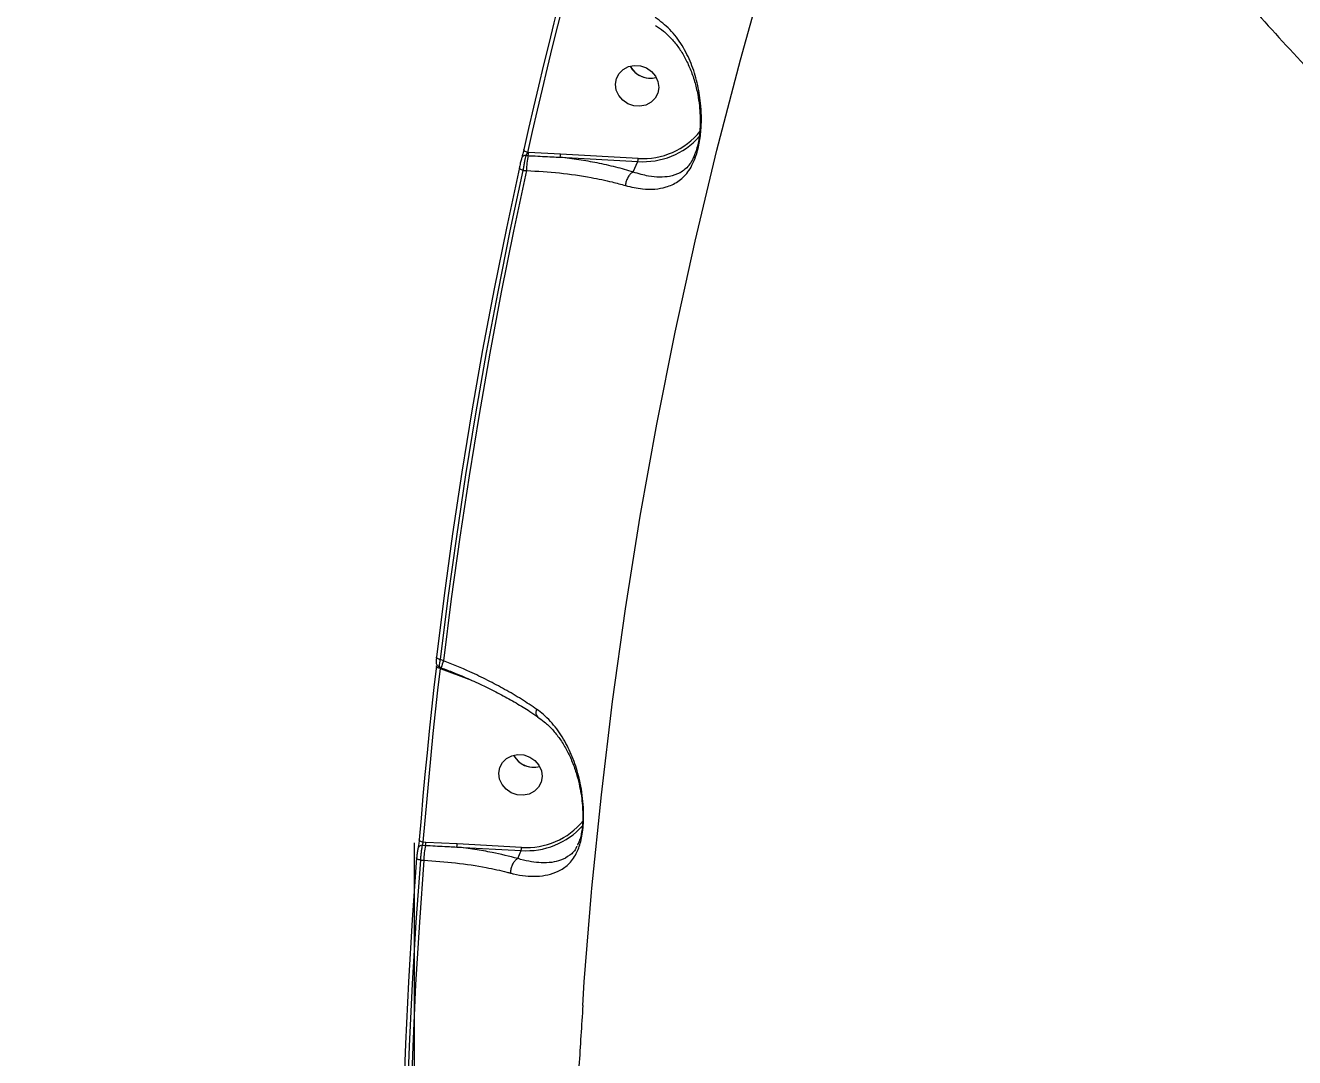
# Model space of a CAD drawing. Header units: millimetres. Extents: x -6328 to 5334, y -5037 to 4112.
# Drawn here: x -3619 to -3359.1, y 716.3 to 927.7 of the extents above; entities that cross this region are included whole.
import ezdxf

# ---------------------------------------------------------------- set-up
doc = ezdxf.new("R2010")
doc.units = ezdxf.units.MM
for name, color, linetype in [('DIKOM_ОБЪЕКТ', 7, 'Continuous'), ('DIKOM_РАЗМЕР_ЗОНА', 7, 'Continuous'), ('DIKOM_РАЗМЕР_ОБЪЕКТА', 7, 'Continuous')]:
    doc.layers.add(name, color=color, linetype=linetype)
doc.styles.add('style1', font='arial.ttf', dxfattribs={"width": 0.8})
doc.dimstyles.new('1-50', dxfattribs={"dimtxt": 300, "dimasz": 200, "dimexe": 100, "dimexo": 0, "dimgap": 100, "dimtad": 1, "dimtxsty": 'style1', "dimcen": 200, "dimclrd": 7, "dimclre": 7, "dimclrt": 7, "dimadec": 1, "dimazin": 2, "dimtfac": 1, "dimtmove": 0, "dimatfit": 2, "dimfxl": 0, "dimlwd": 25, "dimlwe": 18, "dimarcsym": 0})

# ---------------------------------------------------------------- blocks, each defined once
blk = doc.blocks.new('*D0')
at = {"layer": 'Defpoints', "color": 0, "transparency": 16777216}
for p in [(-3539.45, 760.32), (3333.52, 448.13), (3333.52, -4437.11)]:
    blk.add_point(p, dxfattribs=at)
at = {"layer": 'DIKOM_РАЗМЕР_ОБЪЕКТА', "color": 7, "lineweight": 18, "transparency": 16777216}
for p, q in [((-3539.45, 760.32), (-3539.45, -4537.11)), ((3333.52, 448.13), (3333.52, -4537.11))]:
    blk.add_line(p, q, dxfattribs=at)
at = {"layer": 'DIKOM_РАЗМЕР_ОБЪЕКТА', "color": 7, "lineweight": 25, "transparency": 16777216}
blk.add_line((-3339.45, -4437.11), (3133.52, -4437.11), dxfattribs=at)
at = {"layer": 'DIKOM_РАЗМЕР_ОБЪЕКТА', "color": 7, "transparency": 16777216}
for points in [[(-3339.45, -4403.77), (-3339.45, -4470.44), (-3539.45, -4437.11)], [(3133.52, -4403.77), (3133.52, -4470.44), (3333.52, -4437.11)]]:
    blk.add_solid(points, dxfattribs=at)
at = {"layer": 'DIKOM_РАЗМЕР_ОБЪЕКТА', "color": 7, "transparency": 16777216, "insert": (-102.96, -4183.94), "char_height": 300, "attachment_point": 5, "style": 'style1'}
blk.add_mtext('6900', dxfattribs=at)
blk = doc.blocks.new('*D2')
at = {"layer": 'Defpoints', "color": 0, "transparency": 16777216}
for p in [(-5303.77, 2121.42), (-1621.11, 2121.42), (560.33, -2395.62)]:
    blk.add_point(p, dxfattribs=at)
at = {"layer": 'DIKOM_РАЗМЕР_ОБЪЕКТА', "color": 7, "lineweight": 18, "transparency": 16777216}
for p, q in [((-1621.11, 2121.42), (-5403.77, 2121.42)), ((560.33, -2395.62), (-5403.77, -2395.62))]:
    blk.add_line(p, q, dxfattribs=at)
at = {"layer": 'DIKOM_РАЗМЕР_ОБЪЕКТА', "color": 7, "lineweight": 25, "transparency": 16777216}
blk.add_line((-5303.77, -2195.62), (-5303.77, 1921.42), dxfattribs=at)
at = {"layer": 'DIKOM_РАЗМЕР_ОБЪЕКТА', "color": 7, "transparency": 16777216}
for points in [[(-5337.11, 1921.42), (-5270.44, 1921.42), (-5303.77, 2121.42)], [(-5337.11, -2195.62), (-5270.44, -2195.62), (-5303.77, -2395.62)]]:
    blk.add_solid(points, dxfattribs=at)
at = {"layer": 'DIKOM_РАЗМЕР_ОБЪЕКТА', "color": 7, "transparency": 16777216, "insert": (-5556.94, -137.1), "char_height": 300, "attachment_point": 5, "rotation": 90, "style": 'style1'}
blk.add_mtext('4500', dxfattribs=at)
blk = doc.blocks.new('*D3')
at = {"layer": 'Defpoints', "color": 0, "transparency": 16777216}
for p in [(-1814.92, 4111.71), (-5877.98, -3895.62), (33.33, -3895.62)]:
    blk.add_point(p, dxfattribs=at)
at = {"layer": 'DIKOM_РАЗМЕР_ЗОНА', "color": 7, "lineweight": 18, "transparency": 16777216}
for p, q in [((-1814.92, 4111.71), (-5977.98, 4111.71)), ((33.33, -3895.62), (-5977.98, -3895.62))]:
    blk.add_line(p, q, dxfattribs=at)
at = {"layer": 'DIKOM_РАЗМЕР_ЗОНА', "color": 7, "lineweight": 25, "transparency": 16777216}
blk.add_line((-5877.98, 3911.71), (-5877.98, -3695.62), dxfattribs=at)
at = {"layer": 'DIKOM_РАЗМЕР_ЗОНА', "color": 7, "transparency": 16777216}
for points in [[(-5911.31, 3911.71), (-5844.65, 3911.71), (-5877.98, 4111.71)], [(-5911.31, -3695.62), (-5844.65, -3695.62), (-5877.98, -3895.62)]]:
    blk.add_solid(points, dxfattribs=at)
at = {"layer": 'DIKOM_РАЗМЕР_ЗОНА', "color": 7, "transparency": 16777216, "insert": (-6131.15, 108.05), "char_height": 300, "attachment_point": 5, "rotation": 90, "style": 'style1'}
blk.add_mtext('8000', dxfattribs=at)

msp = doc.modelspace()

# ---------------------------------------------------------------- linework, layer by layer
at = {"layer": 'DIKOM_ОБЪЕКТ', "color": 7, "linetype": 'Continuous', "lineweight": 15}
for p, q in [((-3516.491, 901.044), (-3516.089, 901.022)), ((-3516.025, 901.634), (-3516.159, 901.641)), ((-3509.467, 901.319), (-3516.025, 901.634)), ((-3509.544, 900.671), (-3493.618, 899.813)), ((-3493.541, 900.461), (-3509.467, 901.319)), ((-3494.562, 897.667), (-3493.618, 899.813)), ((-3517.073, 898.002), (-3516.407, 897.966)), ((-3534.262, 796.311), (-3533.868, 796.163)), ((-3534.04, 796.006), (-3533.912, 795.959)), ((-3533.399, 797.581), (-3534.031, 797.817)), ((-3533.912, 795.959), (-3527.701, 793.597)), ((-3533.868, 796.163), (-3533.869, 796.165)), ((-3527.701, 793.597), (-3527.581, 793.552)), ((-3537.692, 759.801), (-3537.111, 759.77)), ((-3537.047, 760.381), (-3537.551, 760.409)), ((-3530.612, 760.074), (-3537.047, 760.381)), ((-3530.689, 759.425), (-3517.502, 758.714)), ((-3517.424, 759.363), (-3530.612, 760.074)), ((-3505.873, 760.166), (-3505.999, 759.845)), ((-3538.082, 756.749), (-3537.429, 756.713)), ((-3518.217, 757.086), (-3517.502, 758.714))]:
    msp.add_line(p, q, dxfattribs=at)
at = {"layer": 'DIKOM_ОБЪЕКТ', "color": 7, "linetype": 'Continuous', "lineweight": 15, "flags": 128}
for points in [[(-3503.093, 750.172), (-3503.016, 751.023), (-3501.091, 770.156), (-3498.802, 789.232), (-3496.147, 808.244), (-3493.129, 827.186), (-3489.747, 846.052), (-3486.004, 864.836), (-3481.901, 883.532), (-3477.438, 902.134), (-3472.617, 920.636), (-3467.44, 939.032), (-3461.908, 957.316), (-3456.024, 975.483), (-3449.788, 993.526), (-3443.203, 1011.441), (-3436.271, 1029.221), (-3432.039, 1039.597)], [(-3508.593, 936.854), (-3509.706, 932.546), (-3510.799, 928.233), (-3511.874, 923.914), (-3512.931, 919.591), (-3513.968, 915.262), (-3514.987, 910.928), (-3515.987, 906.589), (-3516.968, 902.245)], [(-3516.159, 901.641), (-3515.179, 905.981), (-3514.18, 910.316), (-3513.162, 914.647), (-3512.125, 918.972), (-3511.07, 923.292), (-3509.996, 927.607), (-3508.903, 931.917), (-3507.792, 936.221)], [(-3494.46, 911.23), (-3495.667, 911.654), (-3496.721, 912.374), (-3497.536, 913.333), (-3498.046, 914.451), (-3498.209, 915.638), (-3498.013, 916.799), (-3497.472, 917.84), (-3496.632, 918.675), (-3495.56, 919.238), (-3494.343, 919.482), (-3493.079, 919.388), (-3491.871, 918.964), (-3490.817, 918.243), (-3490.002, 917.285), (-3489.493, 916.167), (-3489.329, 914.979), (-3489.526, 913.818), (-3490.066, 912.778), (-3490.907, 911.943), (-3491.979, 911.38), (-3493.196, 911.136), (-3494.46, 911.23)], [(-3491.941, 916.959), (-3490.677, 916.865), (-3489.833, 916.996)], [(-3516.159, 901.641), (-3516.341, 901.695), (-3516.509, 901.761), (-3516.659, 901.836), (-3516.785, 901.917), (-3516.881, 902.002), (-3516.946, 902.087), (-3516.975, 902.169), (-3516.968, 902.245)], [(-3517.883, 898.602), (-3520.543, 886.187), (-3523.049, 873.735), (-3525.402, 861.248), (-3527.602, 848.726), (-3529.647, 836.173), (-3531.537, 823.588), (-3533.273, 810.975), (-3534.855, 798.334)], [(-3534.031, 797.817), (-3532.451, 810.447), (-3530.716, 823.05), (-3528.827, 835.624), (-3526.784, 848.168), (-3524.586, 860.679), (-3522.235, 873.156), (-3519.73, 885.597), (-3517.073, 898.002)], [(-3516.407, 897.966), (-3519.071, 885.537), (-3521.582, 873.071), (-3523.939, 860.569), (-3526.141, 848.033), (-3528.188, 835.464), (-3530.08, 822.865), (-3531.817, 810.237), (-3533.399, 797.581)], [(-3517.073, 898.002), (-3517.254, 898.055), (-3517.422, 898.12), (-3517.571, 898.194), (-3517.697, 898.275), (-3517.794, 898.359), (-3517.858, 898.443), (-3517.888, 898.525), (-3517.883, 898.602)], [(-3534.031, 797.817), (-3534.214, 797.855), (-3534.385, 797.905), (-3534.537, 797.965), (-3534.665, 798.033), (-3534.763, 798.107), (-3534.829, 798.183), (-3534.86, 798.26), (-3534.855, 798.334)], [(-3534.863, 796.524), (-3535.369, 792.08), (-3535.856, 787.634), (-3536.324, 783.185), (-3536.773, 778.733), (-3537.203, 774.278), (-3537.613, 769.82), (-3538.005, 765.359), (-3538.377, 760.896)], [(-3537.551, 760.409), (-3537.179, 764.868), (-3536.788, 769.325), (-3536.377, 773.779), (-3535.948, 778.23), (-3535.5, 782.679), (-3535.032, 787.124), (-3534.545, 791.567), (-3534.04, 796.006)], [(-3534.04, 796.006), (-3534.224, 796.044), (-3534.395, 796.093), (-3534.548, 796.153), (-3534.676, 796.222), (-3534.774, 796.295), (-3534.839, 796.372), (-3534.87, 796.449), (-3534.863, 796.524)], [(-3518.343, 770.132), (-3519.551, 770.556), (-3520.605, 771.276), (-3521.419, 772.234), (-3521.929, 773.353), (-3522.092, 774.54), (-3521.896, 775.701), (-3521.355, 776.741), (-3520.515, 777.577), (-3519.443, 778.139), (-3518.226, 778.384), (-3516.962, 778.29), (-3515.754, 777.866), (-3514.7, 777.145), (-3513.885, 776.187), (-3513.376, 775.069), (-3513.213, 773.881), (-3513.409, 772.72), (-3513.949, 771.68), (-3514.79, 770.845), (-3515.862, 770.282), (-3517.079, 770.038), (-3518.343, 770.132)], [(-3515.824, 775.86), (-3514.561, 775.767), (-3513.716, 775.898)], [(-3537.551, 760.409), (-3537.735, 760.44), (-3537.908, 760.485), (-3538.06, 760.54), (-3538.189, 760.603), (-3538.287, 760.673), (-3538.353, 760.748), (-3538.383, 760.823), (-3538.377, 760.896)], [(-3538.909, 757.232), (-3539.828, 744.552), (-3540.592, 731.854), (-3541.202, 719.139), (-3541.658, 706.409), (-3541.959, 693.665), (-3542.105, 680.91), (-3542.097, 668.144), (-3541.934, 655.369)], [(-3541.104, 654.97), (-3541.267, 667.734), (-3541.275, 680.49), (-3541.129, 693.235), (-3540.828, 705.968), (-3540.373, 718.688), (-3539.764, 731.392), (-3539, 744.079), (-3538.082, 756.749)], [(-3537.429, 756.713), (-3538.349, 744.018), (-3539.114, 731.305), (-3539.725, 718.574), (-3540.18, 705.828), (-3540.48, 693.069), (-3540.625, 680.297), (-3540.614, 667.516), (-3540.449, 654.725)], [(-3538.082, 756.749), (-3538.266, 756.78), (-3538.438, 756.823), (-3538.59, 756.878), (-3538.718, 756.941), (-3538.817, 757.01), (-3538.884, 757.084), (-3538.915, 757.158), (-3538.909, 757.232)], [(-3504.908, 727.018), (-3504.574, 731.837), (-3503.093, 750.172)]]:
    msp.add_lwpolyline(points, dxfattribs=at)
at = {"layer": 'DIKOM_ОБЪЕКТ', "color": 7, "linetype": 'Continuous', "lineweight": 15}
for centre, radius, start, end in [((-3490.99, 921.648), 4.785, 208.69742, 258.53706), ((-3490.984, 921.644), 4.788, 208.62396, 283.91136), ((-3492.536, 915.244), 15.47, 265.98737, 318.07425), ((-3492.543, 915.506), 15.078, 266.20309, 320.95716), ((-3516.598, 900.187), 0.864, 82.94217, 164.10324), ((-3504.395, 898.26), 12.016, 166.7074, 181.40195), ((-3518.428, 901.575), 2.403, 346.7074, 1.40195), ((-3511.552, 901.238), 2.087, 344.21229, 2.22185), ((-3495.626, 900.38), 2.087, 344.21287, 2.22147), ((-3519.917, 792.32), 14.472, 158.68219, 164.59324), ((-3514.873, 780.55), 4.785, 208.69742, 258.53706), ((-3514.867, 780.546), 4.788, 208.62187, 283.91343), ((-3516.428, 774.419), 15.089, 266.21272, 320.44327), ((-3516.42, 774.15), 15.474, 265.99224, 317.86837), ((-3537.797, 758.951), 0.857, 82.97793, 172.40586), ((-3525.417, 757.007), 12.016, 166.7074, 181.40195), ((-3539.449, 760.323), 2.403, 346.7074, 1.40195), ((-3532.697, 759.993), 2.087, 344.21229, 2.22185), ((-3519.51, 759.282), 2.087, 344.21287, 2.22147)]:
    msp.add_arc(centre, radius, start, end, dxfattribs=at)
for points, knots in [([(-2965.558, 810.796), (-2971.234, 812.548), (-2982.585, 816.052), (-2999.832, 821.91), (-3017.211, 828.207), (-3034.793, 835.013), (-3052.457, 842.284), (-3070.237, 850.043), (-3087.988, 858.239), (-3104.56, 866.316), (-3119.868, 874.142), (-3133.972, 881.659), (-3147.935, 889.415), (-3161.788, 897.429), (-3175.458, 905.666), (-3188.961, 914.141), (-3202.213, 922.807), (-3214.792, 931.378), (-3226.665, 939.798), (-3238.644, 948.625), (-3251.016, 958.144), (-3263.658, 968.354), (-3276.738, 979.459), (-3290.058, 991.449), (-3301.902, 1002.861), (-3311.641, 1012.829), (-3320.108, 1021.946), (-3328.577, 1031.632), (-3336.903, 1041.852), (-3345.148, 1052.787), (-3353.081, 1064.379), (-3359.847, 1075.557), (-3365.18, 1085.562), (-3369.339, 1094.437), (-3372.836, 1103.147), (-3375.651, 1111.655), (-3377.787, 1119.954), (-3379.219, 1128.011), (-3380.008, 1135.854), (-3379.943, 1140.855), (-3379.91, 1143.36)], [0, 0, 0, 0, 0.0277428, 0.0554856, 0.0835918, 0.1116979, 0.1402848, 0.1688716, 0.1978427, 0.2268138, 0.2503664, 0.2739191, 0.2976931, 0.3214671, 0.3455316, 0.3695961, 0.393891, 0.4181859, 0.4402547, 0.4623235, 0.4890861, 0.5158638, 0.5426264, 0.5757713, 0.6089163, 0.6309326, 0.652949, 0.6796477, 0.7063614, 0.7330602, 0.7661254, 0.7991906, 0.8241634, 0.8492229, 0.8742824, 0.8994293, 0.9244842, 0.9496267, 0.9747692, 1, 1, 1, 1]), ([(-3422.899, 1025.76), (-3422.584, 1024.31), (-3421.527, 1019.447), (-3418.606, 1010.782), (-3414.082, 999.61), (-3408.953, 989.236), (-3403.659, 979.818), (-3398.79, 971.907), (-3393.637, 964.159), (-3388.251, 956.582), (-3382.464, 948.931), (-3374.956, 939.557), (-3365.393, 928.428), (-3353.508, 915.66), (-3341.158, 903.322), (-3328.501, 891.458), (-3316.137, 880.52), (-3303.815, 870.164), (-3291.873, 860.576), (-3279.715, 851.229), (-3266.023, 841.128), (-3250.939, 830.514), (-3234.399, 819.455), (-3218.689, 809.445), (-3203.407, 800.134), (-3188.904, 791.659), (-3174.422, 783.534), (-3158.402, 774.902), (-3141.1, 766.017), (-3122.524, 756.978), (-3105.22, 748.997), (-3088.684, 741.754), (-3073.238, 735.321), (-3058.051, 729.31), (-3043.081, 723.695), (-3028.07, 718.351), (-3018.092, 715.065), (-3013.098, 713.421)], [0, 0, 0, 0, 0.0144718, 0.0485391, 0.0827126, 0.1187735, 0.1426499, 0.1665629, 0.1882447, 0.2099265, 0.231718, 0.2535095, 0.2893309, 0.3252754, 0.3602302, 0.3922148, 0.4242869, 0.4518443, 0.4794575, 0.5056644, 0.5319192, 0.5669316, 0.5989686, 0.631093, 0.6586948, 0.6863524, 0.7126009, 0.7388973, 0.7739972, 0.8061138, 0.8383179, 0.8659875, 0.8937129, 0.9200252, 0.9463853, 0.9731675, 1, 1, 1, 1]), ([(-3496.147, 894.886), (-3494.963, 894.61), (-3492.818, 894.11), (-3490.089, 894.118), (-3487.647, 894.548), (-3485.359, 895.59), (-3483.659, 897.162), (-3482.497, 899.003), (-3481.673, 900.887), (-3480.987, 903.48), (-3480.632, 906.437), (-3480.576, 909.224), (-3480.767, 912.352), (-3481.376, 915.973), (-3482.618, 919.936), (-3484.475, 923.64), (-3486.89, 926.92), (-3489.013, 928.537), (-3490.039, 929.319)], [0, 0, 0, 0, 0.0785517, 0.1424077, 0.2076086, 0.2856911, 0.3665348, 0.4050987, 0.4448429, 0.4974371, 0.549685, 0.5917849, 0.6349331, 0.7063605, 0.7797217, 0.8533218, 0.9291388, 1, 1, 1, 1]), ([(-3489.966, 927.675), (-3489.43, 927.306), (-3488.275, 926.511), (-3486.698, 924.973), (-3485.21, 923.148), (-3483.933, 921.073), (-3482.841, 918.761), (-3481.962, 916.242), (-3481.354, 913.707), (-3481.003, 911.349), (-3480.848, 909.27), (-3480.838, 907.394), (-3480.941, 905.74), (-3481.132, 904.244), (-3481.411, 902.919), (-3481.736, 901.803), (-3481.981, 901.226), (-3482.087, 900.977)], [0, 0, 0, 0, 0.0690654, 0.1488296, 0.2311814, 0.3154011, 0.4018793, 0.4930806, 0.583485, 0.6577699, 0.7221713, 0.7791047, 0.830684, 0.8743443, 0.9196463, 0.9653914, 1, 1, 1, 1]), ([(-3516.968, 902.245), (-3516.976, 902.21), (-3517.019, 902.02), (-3517.105, 901.65), (-3517.226, 901.162), (-3517.341, 900.723), (-3517.399, 900.523), (-3517.428, 900.424)], [0, 0, 0, 0, 0.0557734, 0.2968037, 0.5326623, 0.7662387, 1, 1, 1, 1]), ([(-3517.428, 900.424), (-3517.457, 900.324), (-3517.515, 900.124), (-3517.628, 899.684), (-3517.747, 899.196), (-3517.833, 898.826), (-3517.875, 898.637), (-3517.883, 898.602)], [0, 0, 0, 0, 0.2340719, 0.4679654, 0.7039629, 0.944859, 1, 1, 1, 1]), ([(-3517.073, 898.002), (-3517.065, 898.061), (-3517.024, 898.378), (-3516.93, 898.998), (-3516.784, 899.813), (-3516.629, 900.547), (-3516.537, 900.878), (-3516.491, 901.044)], [0, 0, 0, 0, 0.0547627, 0.2944094, 0.5301252, 0.7646885, 1, 1, 1, 1]), ([(-3516.491, 901.044), (-3516.48, 901.078), (-3516.455, 901.145), (-3516.38, 901.292), (-3516.287, 901.451), (-3516.21, 901.569), (-3516.167, 901.629), (-3516.159, 901.641)], [0, 0, 0, 0, 0.2178619, 0.443589, 0.6835988, 0.9397725, 1, 1, 1, 1]), ([(-3516.089, 901.022), (-3515.76, 901.005), (-3514.116, 900.917), (-3511.934, 900.813), (-3510.084, 900.703), (-3509.544, 900.671)], [0, 0, 0, 0, 0.1504218, 0.7521282, 1, 1, 1, 1]), ([(-3494.562, 897.667), (-3495.728, 898.007), (-3498.073, 898.69), (-3501.822, 899.508), (-3505.646, 900.185), (-3508.241, 900.509), (-3509.544, 900.671)], [0, 0, 0, 0, 0.2595447, 0.5218385, 0.7598795, 1, 1, 1, 1]), ([(-3482.084, 900.96), (-3482.199, 900.685), (-3482.521, 899.912), (-3482.921, 899.36), (-3483.724, 898.36), (-3484.943, 897.385), (-3486.933, 896.717), (-3489.113, 896.551), (-3491.556, 896.789), (-3493.467, 897.283), (-3494.564, 897.664), (-3494.565, 897.664)], [0, 0, 0, 0, 0.047496, 0.1334733, 0.1378718, 0.3187236, 0.5070875, 0.6590743, 0.8136687, 0.999905, 1, 1, 1, 1]), ([(-3516.407, 897.966), (-3514.141, 897.83), (-3509.545, 897.553), (-3503.702, 896.686), (-3499.254, 895.756), (-3497.047, 895.138), (-3496.147, 894.886)], [0, 0, 0, 0, 0.3072584, 0.6233184, 0.8463529, 1, 1, 1, 1]), ([(-3494.565, 897.664), (-3494.747, 897.556), (-3495.11, 897.341), (-3495.589, 896.722), (-3495.95, 895.968), (-3496.094, 895.372), (-3496.137, 895.016), (-3496.143, 894.931), (-3496.147, 894.886)], [0, 0, 0, 0, 0.231622, 0.4632441, 0.6948665, 0.9264897, 0.9610341, 1, 1, 1, 1]), ([(-3494.565, 897.664), (-3494.564, 897.665), (-3494.562, 897.665), (-3494.562, 897.666), (-3494.562, 897.667)], [0, 0, 0, 0, 0.6212169, 1, 1, 1, 1]), ([(-3534.86, 798.308), (-3534.864, 798.275), (-3534.894, 798.036), (-3534.927, 797.614), (-3534.947, 797.323), (-3534.89, 796.991), (-3534.794, 796.747), (-3534.605, 796.511), (-3534.41, 796.351), (-3534.276, 796.323), (-3534.256, 796.318)], [0, 0, 0, 0, 0.0380943, 0.2760688, 0.5568665, 0.6434272, 0.7378391, 0.8502716, 0.9781443, 1, 1, 1, 1]), ([(-3534.251, 796.342), (-3534.258, 796.336), (-3534.286, 796.312), (-3534.262, 796.568), (-3534.183, 797.072), (-3534.081, 797.569), (-3534.031, 797.817)], [0, 0, 0, 0, 0.1105512, 0.405523, 0.7034671, 1, 1, 1, 1]), ([(-3534.04, 796.006), (-3534.057, 796.067), (-3534.084, 796.165), (-3534.112, 796.233), (-3534.122, 796.258)], [0, 0, 0, 0, 0.6204145, 1, 1, 1, 1]), ([(-3533.88, 796.137), (-3533.041, 795.821), (-3531.053, 795.071), (-3527.985, 793.76), (-3524.699, 792.237), (-3521.534, 790.626), (-3518.532, 788.949), (-3516.043, 787.445), (-3514.644, 786.49), (-3514.113, 786.127)], [0, 0, 0, 0, 0.1151832, 0.2732187, 0.4316794, 0.5899521, 0.7475436, 0.9040534, 1, 1, 1, 1]), ([(-3514.304, 787.618), (-3515.339, 788.317), (-3517.421, 789.724), (-3520.805, 791.712), (-3524.332, 793.586), (-3528.489, 795.59), (-3531.579, 796.843), (-3533.399, 797.581)], [0, 0, 0, 0, 0.1872854, 0.3765509, 0.5570061, 0.7391968, 1, 1, 1, 1]), ([(-3519.697, 754.1), (-3519.481, 754.045), (-3518.425, 753.779), (-3516.594, 753.485), (-3514.218, 753.407), (-3511.953, 753.701), (-3509.745, 754.457), (-3507.77, 755.79), (-3506.252, 757.772), (-3505.388, 760.033), (-3504.967, 762.067), (-3504.768, 763.769), (-3504.691, 765.616), (-3504.743, 767.712), (-3504.962, 770.045), (-3505.478, 773.082), (-3506.431, 776.556), (-3508.017, 780.294), (-3510.157, 783.72), (-3512.337, 786.134), (-3513.852, 787.277), (-3514.304, 787.618)], [0, 0, 0, 0, 0.013455, 0.0657647, 0.1192356, 0.1826302, 0.2473566, 0.3250329, 0.4053504, 0.467846, 0.4985595, 0.5302984, 0.5609722, 0.5926248, 0.6340457, 0.6764914, 0.747173, 0.8197567, 0.8928425, 0.9680649, 1, 1, 1, 1]), ([(-3514.084, 786.177), (-3514.145, 786.215), (-3514.325, 786.326), (-3514.433, 786.753), (-3514.404, 787.203), (-3514.335, 787.504), (-3514.315, 787.578), (-3514.304, 787.618)], [0, 0, 0, 0, 0.1843846, 0.5363413, 0.888299, 0.9407903, 1, 1, 1, 1]), ([(-3514.148, 786.09), (-3513.681, 785.762), (-3512.594, 784.996), (-3511.07, 783.487), (-3509.568, 781.628), (-3508.262, 779.508), (-3507.132, 777.176), (-3506.261, 774.777), (-3505.64, 772.48), (-3505.241, 770.394), (-3505.001, 768.476), (-3504.886, 766.725), (-3504.878, 765.163), (-3504.96, 763.736), (-3505.129, 762.47), (-3505.38, 761.347), (-3505.663, 760.461), (-3505.877, 760.028), (-3505.97, 759.839)], [0, 0, 0, 0, 0.0611882, 0.1423313, 0.2256475, 0.3109979, 0.3984267, 0.486717, 0.5604258, 0.6247083, 0.6833013, 0.7355223, 0.7823227, 0.8251986, 0.8707813, 0.9151461, 0.9630667, 1, 1, 1, 1]), ([(-3538.646, 759.064), (-3538.67, 758.963), (-3538.717, 758.759), (-3538.791, 758.308), (-3538.856, 757.809), (-3538.892, 757.442), (-3538.907, 757.259), (-3538.909, 757.232)], [0, 0, 0, 0, 0.2393873, 0.4786703, 0.7179146, 0.9577109, 1, 1, 1, 1]), ([(-3538.377, 760.896), (-3538.379, 760.869), (-3538.395, 760.685), (-3538.433, 760.318), (-3538.5, 759.82), (-3538.575, 759.369), (-3538.622, 759.166), (-3538.646, 759.064)], [0, 0, 0, 0, 0.0426165, 0.282457, 0.5216215, 0.7607575, 1, 1, 1, 1]), ([(-3538.082, 756.749), (-3538.08, 756.794), (-3538.066, 757.1), (-3538.022, 757.712), (-3537.93, 758.543), (-3537.815, 759.295), (-3537.733, 759.633), (-3537.692, 759.801)], [0, 0, 0, 0, 0.0422597, 0.2819829, 0.5212715, 0.7606222, 1, 1, 1, 1]), ([(-3537.692, 759.801), (-3537.685, 759.835), (-3537.673, 759.903), (-3537.639, 760.053), (-3537.6, 760.219), (-3537.569, 760.339), (-3537.553, 760.399), (-3537.551, 760.409)], [0, 0, 0, 0, 0.2368888, 0.4742431, 0.7137485, 0.9566078, 1, 1, 1, 1]), ([(-3537.111, 759.77), (-3536.782, 759.752), (-3535.138, 759.664), (-3532.997, 759.564), (-3531.188, 759.455), (-3530.689, 759.425)], [0, 0, 0, 0, 0.1533124, 0.7665831, 1, 1, 1, 1]), ([(-3518.217, 757.086), (-3519.935, 757.517), (-3522.73, 758.216), (-3526.977, 758.956), (-3529.448, 759.268), (-3530.689, 759.425)], [0, 0, 0, 0, 0.4427007, 0.7201669, 1, 1, 1, 1]), ([(-3506.128, 759.519), (-3506.136, 759.499), (-3506.488, 758.597), (-3507.543, 757.71), (-3509.235, 756.685), (-3511.223, 756.244), (-3513.236, 756.159), (-3515.389, 756.38), (-3517.048, 756.74), (-3518.024, 757.024), (-3518.219, 757.084), (-3518.22, 757.084)], [0, 0, 0, 0, 0.004308, 0.1924048, 0.3878291, 0.5452904, 0.7054395, 0.8351416, 0.9671661, 0.999922, 1, 1, 1, 1]), ([(-3537.429, 756.713), (-3535.245, 756.566), (-3530.814, 756.266), (-3525.13, 755.378), (-3521.511, 754.58), (-3519.934, 754.162), (-3519.697, 754.1)], [0, 0, 0, 0, 0.3434989, 0.6969397, 0.9545307, 1, 1, 1, 1]), ([(-3518.22, 757.084), (-3518.389, 756.973), (-3518.727, 756.75), (-3519.173, 756.122), (-3519.509, 755.36), (-3519.656, 754.7), (-3519.693, 754.285), (-3519.696, 754.143), (-3519.697, 754.1)], [0, 0, 0, 0, 0.2204855, 0.440971, 0.6614568, 0.8819434, 0.9635568, 1, 1, 1, 1]), ([(-3518.22, 757.084), (-3518.219, 757.085), (-3518.218, 757.085), (-3518.217, 757.086), (-3518.217, 757.086)], [0, 0, 0, 0, 0.6959458, 1, 1, 1, 1]), ([(-3504.874, 727.005), (-3505.151, 722.857), (-3505.832, 712.627), (-3506.559, 696.286), (-3507.102, 677.989), (-3507.32, 659.67), (-3507.226, 641.336), (-3506.82, 622.991), (-3506.093, 604.641), (-3505.313, 590.517), (-3504.751, 582.514), (-3504.618, 580.624)], [0, 0, 0, 0, 0.0852617, 0.2102603, 0.335305, 0.4603974, 0.5855393, 0.7107321, 0.8359774, 0.9612764, 1, 1, 1, 1])]:
    msp.add_open_spline(points, degree=3, knots=knots, dxfattribs=at)

# ---------------------------------------------------------------- dimensions: what is measured, and where the dimension line sits
at = {"layer": 'DIKOM_РАЗМЕР_ЗОНА'}
dim = msp.add_linear_dim(base=(-5877.98, -3895.616), p1=(-1814.925, 4111.709), p2=(33.33, -3895.616), angle=90, text='8000', dimstyle='1-50', dxfattribs=at)
dim.commit()
dim.dimension.update_dxf_attribs({"geometry": '*D3', "text_midpoint": (-5877.98, 108.046), "dimtype": 160})
at = {"layer": 'DIKOM_РАЗМЕР_ОБЪЕКТА'}
dim = msp.add_linear_dim(base=(-5303.773, 2121.419), p1=(560.33, -2395.616), p2=(-1621.109, 2121.419), angle=90, text='4500', dimstyle='1-50', dxfattribs=at)
dim.commit()
dim.dimension.update_dxf_attribs({"geometry": '*D2', "text_midpoint": (-5303.773, -137.099), "dimtype": 160})
dim = msp.add_linear_dim(base=(3333.521, -4437.108), p1=(-3539.449, 760.323), p2=(3333.521, 448.128), text='6900', dimstyle='1-50', dxfattribs=at)
dim.commit()
dim.dimension.update_dxf_attribs({"geometry": '*D0', "text_midpoint": (-102.964, -4437.108), "dimtype": 160})

doc.saveas('drawing.dxf')
